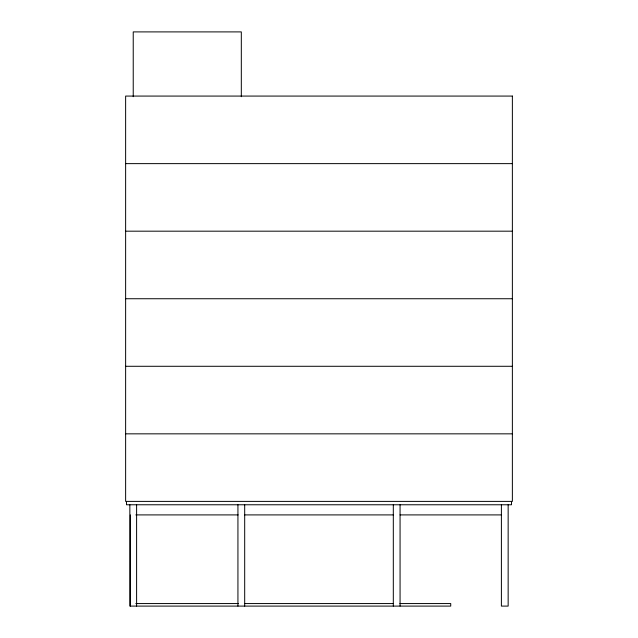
<?xml version="1.0" encoding="UTF-8"?>
<svg xmlns="http://www.w3.org/2000/svg" width="638" height="638" viewBox="0 0 638 638"><rect width="100%" height="100%" fill="white"/><g stroke="black" fill="none" stroke-linecap="round" stroke-linejoin="round"><path stroke-width="0.96" d="M125.63 163.631L512.37 163.631M125.63 231.179L512.37 231.179M125.63 298.736L512.37 298.736M125.63 366.284L512.37 366.284M125.63 433.84L512.37 433.84M135.814 514.906L238.134 514.906M244.689 514.906L393.311 514.906M400.066 514.906L501.396 514.906M135.83 603.564L238.468 603.564M244.45 603.564L392.928 603.564M399.906 603.564L450.731 603.564L450.731 606.1L129.849 606.1L129.849 504.77M511.524 501.396L511.524 504.77L126.476 504.77L126.476 501.396M508.151 504.77L508.151 606.1L501.396 606.1L501.396 504.77M400.066 504.77L400.066 606.1M393.311 504.77L393.311 606.1M244.689 504.77L244.689 606.1M241.316 96.697L241.316 31.9L133.23 31.9L133.23 96.697M237.934 504.77L237.934 606.1M136.604 504.77L136.604 606.1M130.359 514.906L130.359 606.1M512.37 96.075L125.63 96.075L125.63 501.396L512.37 501.396L512.37 96.075"/></g></svg>
